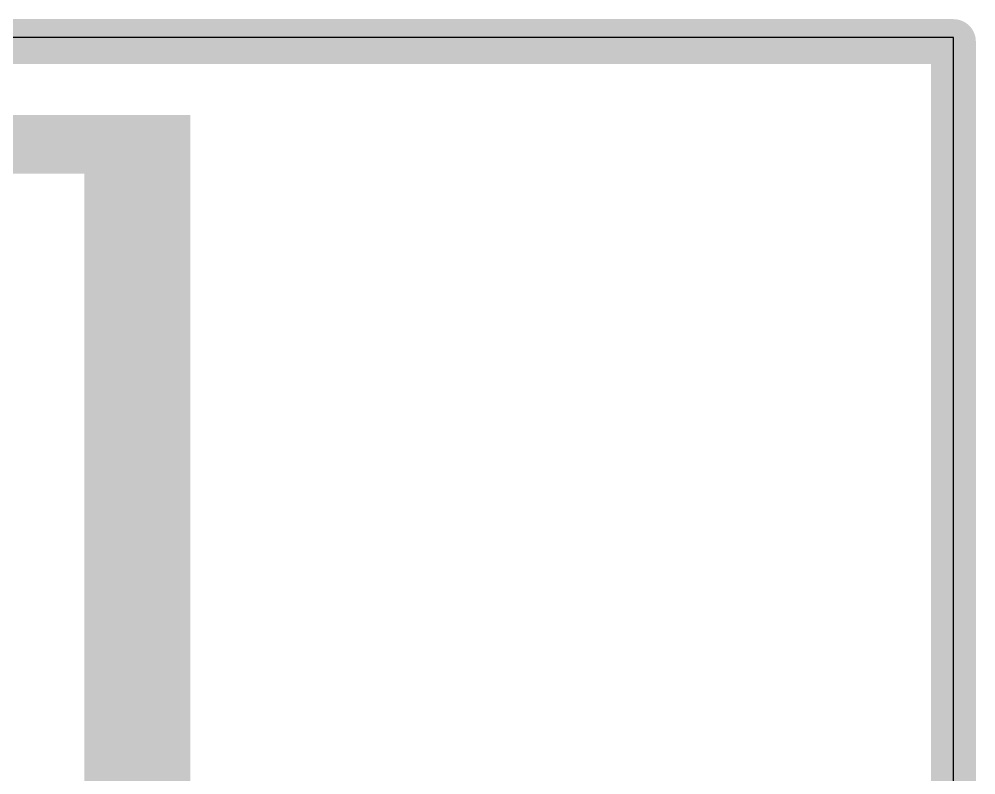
# Model space of a CAD drawing. Header units: inches. Extents: x 0 to 226, y 0 to 70.
# Drawn here: x 40.95 to 49.07, y 63.47 to 69.88 of the extents above; entities that cross this region are included whole.
import ezdxf

# ---------------------------------------------------------------- set-up
doc = ezdxf.new("R2010")
doc.units = ezdxf.units.IN
for name, color, linetype in [('Keep-Out Layer', 6, 'Continuous'), ('Multi-Layer', 9, 'Continuous'), ('Top Layer', 1, 'Continuous')]:
    doc.layers.add(name, color=color, linetype=linetype)

msp = doc.modelspace()

# ---------------------------------------------------------------- hatches: boundary and pattern name
at = {"layer": 'Top Layer'}
for points in [[(42.4002, 69.0724), (38.2002, 69.0724), (38.2002, 68.5724), (42.4002, 68.5724)], [(42.3999, 68.7782), (41.4999, 68.7782), (41.4999, 63.4722), (42.3999, 63.4722)], [(41.5002, 62.6746), (42.4002, 62.6746), (42.4002, 63.7722), (41.5002, 63.7722)]]:
    msp.add_hatch(color=1, dxfattribs=at).paths.add_polyline_path(points)

# ---------------------------------------------------------------- linework, layer by layer
at = {"layer": 'Keep-Out Layer'}
for points in [[(29.4405, 69.6942, 0.381, 0.381, 0), (48.881, 69.6942, 0.381, 0.381, 0)], [(48.881, 44.8641, 0.381, 0.381, 0), (48.881, 69.6942, 0.381, 0.381, 0)]]:
    msp.add_lwpolyline(points, format="xyseb", dxfattribs=at)
msp.add_lwpolyline([(48.7858, 69.6942, 0.1905, 0.1905, 1), (48.9763, 69.6942, 0.1905, 0.1905, 1)], format="xyseb", close=True, dxfattribs=at)
msp.add_lwpolyline([(48.7858, 69.6942, 0.1905, 0.1905, 1), (48.9763, 69.6942, 0.1905, 0.1905, 1)], format="xyseb", close=True, dxfattribs=at)
at = {"layer": 'Multi-Layer'}
for p, q in [((48.881, 69.7283), (29.4405, 69.7283)), ((48.881, 63.3706), (48.881, 69.7283))]:
    msp.add_line(p, q, dxfattribs=at)
at = {"layer": 'Top Layer'}
msp.add_solid([(42.343, 63.4762), (42.343, 64.0762), (41.543, 63.4762), (41.543, 64.0762)], dxfattribs=at)

doc.saveas('drawing.dxf')
